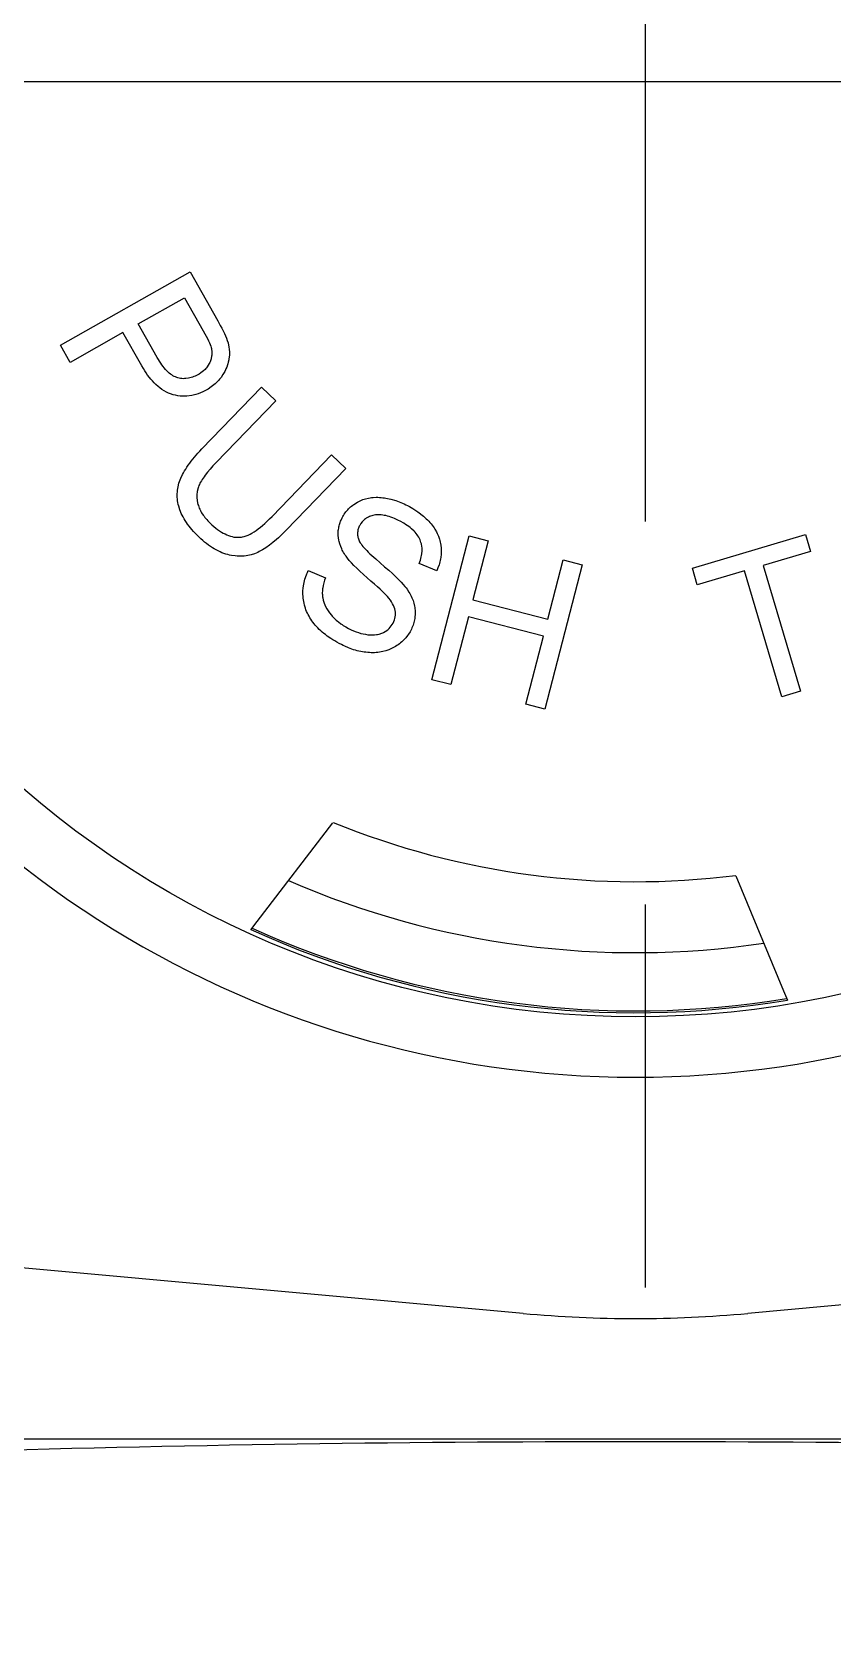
# Model space of a CAD drawing. Extents: x 55 to 320, y 62 to 485.
# Drawn here: x 74.28 to 87.55, y 77.8 to 104.55 of the extents above; entities that cross this region are included whole.
import ezdxf

# ---------------------------------------------------------------- set-up
doc = ezdxf.new("R2010")
doc.units = 0
doc.header["$MEASUREMENT"] = 0
doc.linetypes.add('CENTER', pattern=[50.8, 31.75, -6.35, 6.35, -6.35])
doc.layers.get('0').update_dxf_attribs({"linetype": 'CONTINUOUS'})
doc.layers.add('FR_QBM1_G14_40U', color=7, linetype='CONTINUOUS')

msp = doc.modelspace()

# ---------------------------------------------------------------- linework, layer by layer
at = {"linetype": 'CENTER'}
for p, q in [((84.443, 128.189), (84.443, 62.243)), ((57.652, 103.727), (111.233, 103.727))]:
    msp.add_line(p, q, dxfattribs=at)
at = {"layer": 'FR_QBM1_G14_40U', "color": 5, "linetype": 'Continuous'}
for p, q in [((74.753, 99.36), (76.899, 100.574)), ((76.899, 100.574), (77.357, 99.763)), ((76.04, 99.713), (76.807, 100.146)), ((76.807, 100.146), (77.117, 99.597)), ((77.357, 99.763), (77.398, 99.688)), ((75.786, 99.569), (74.913, 99.075)), ((76.097, 99.019), (75.786, 99.569)), ((76.352, 99.158), (76.04, 99.713)), ((77.117, 99.597), (77.143, 99.55)), ((77.143, 99.55), (77.166, 99.507)), ((77.166, 99.507), (77.187, 99.468)), ((77.398, 99.688), (77.423, 99.643)), ((77.423, 99.643), (77.445, 99.6)), ((77.445, 99.6), (77.467, 99.555)), ((77.467, 99.555), (77.486, 99.512)), ((77.486, 99.512), (77.502, 99.475)), ((74.913, 99.075), (74.753, 99.36)), ((77.187, 99.468), (77.205, 99.432)), ((77.205, 99.432), (77.219, 99.399)), ((77.219, 99.399), (77.231, 99.37)), ((77.231, 99.37), (77.241, 99.343)), ((77.241, 99.343), (77.248, 99.321)), ((77.248, 99.321), (77.251, 99.306)), ((77.251, 99.306), (77.254, 99.289)), ((77.254, 99.289), (77.258, 99.258)), ((77.258, 99.258), (77.259, 99.242)), ((77.259, 99.242), (77.259, 99.21)), ((77.502, 99.475), (77.515, 99.437)), ((77.515, 99.437), (77.528, 99.397)), ((77.528, 99.397), (77.536, 99.36)), ((77.536, 99.36), (77.541, 99.332)), ((77.541, 99.332), (77.547, 99.287)), ((77.547, 99.287), (77.549, 99.249)), ((77.549, 99.249), (77.549, 99.201)), ((76.124, 98.974), (76.097, 99.019)), ((76.148, 98.935), (76.124, 98.974)), ((76.373, 99.123), (76.352, 99.158)), ((76.392, 99.092), (76.373, 99.123)), ((76.412, 99.062), (76.392, 99.092)), ((76.431, 99.032), (76.412, 99.062)), ((76.451, 99.006), (76.431, 99.032)), ((76.471, 98.982), (76.451, 99.006)), ((76.491, 98.958), (76.471, 98.982)), ((76.511, 98.936), (76.491, 98.958)), ((77.146, 98.959), (77.121, 98.935)), ((77.157, 98.972), (77.146, 98.959)), ((77.169, 98.985), (77.157, 98.972)), ((77.179, 98.998), (77.169, 98.985)), ((77.198, 99.026), (77.179, 98.998)), ((77.215, 99.056), (77.198, 99.026)), ((77.223, 99.071), (77.215, 99.056)), ((77.229, 99.085), (77.223, 99.071)), ((77.236, 99.101), (77.229, 99.085)), ((77.241, 99.116), (77.236, 99.101)), ((77.245, 99.132), (77.241, 99.116)), ((77.25, 99.147), (77.245, 99.132)), ((77.253, 99.163), (77.25, 99.147)), ((77.255, 99.179), (77.253, 99.163)), ((77.258, 99.195), (77.255, 99.179)), ((77.259, 99.21), (77.258, 99.195)), ((77.487, 98.952), (77.473, 98.921)), ((77.493, 98.966), (77.487, 98.952)), ((77.507, 98.997), (77.493, 98.966)), ((77.519, 99.035), (77.507, 98.997)), ((77.524, 99.051), (77.519, 99.035)), ((77.531, 99.076), (77.524, 99.051)), ((77.54, 99.118), (77.531, 99.076)), ((77.541, 99.133), (77.54, 99.118)), ((77.547, 99.16), (77.541, 99.133)), ((77.549, 99.201), (77.547, 99.16)), ((76.17, 98.903), (76.148, 98.935)), ((76.194, 98.865), (76.17, 98.903)), ((76.224, 98.826), (76.194, 98.865)), ((76.247, 98.798), (76.224, 98.826)), ((76.273, 98.766), (76.247, 98.798)), ((76.301, 98.736), (76.273, 98.766)), ((76.332, 98.705), (76.301, 98.736)), ((76.369, 98.673), (76.332, 98.705)), ((76.531, 98.916), (76.511, 98.936)), ((76.552, 98.898), (76.531, 98.916)), ((76.573, 98.881), (76.552, 98.898)), ((76.593, 98.866), (76.573, 98.881)), ((76.614, 98.854), (76.593, 98.866)), ((76.634, 98.843), (76.614, 98.854)), ((76.656, 98.833), (76.634, 98.843)), ((76.676, 98.825), (76.656, 98.833)), ((76.697, 98.818), (76.676, 98.825)), ((76.719, 98.813), (76.697, 98.818)), ((76.739, 98.808), (76.719, 98.813)), ((76.762, 98.806), (76.739, 98.808)), ((76.783, 98.804), (76.762, 98.806)), ((76.805, 98.805), (76.783, 98.804)), ((76.827, 98.805), (76.805, 98.805)), ((76.871, 98.811), (76.827, 98.805)), ((76.916, 98.822), (76.871, 98.811)), ((76.938, 98.829), (76.916, 98.822)), ((76.961, 98.838), (76.938, 98.829)), ((76.985, 98.848), (76.961, 98.838)), ((77.007, 98.859), (76.985, 98.848)), ((77.047, 98.881), (77.007, 98.859)), ((77.079, 98.902), (77.047, 98.881)), ((77.121, 98.935), (77.079, 98.902)), ((77.313, 98.717), (77.249, 98.667)), ((77.358, 98.761), (77.313, 98.717)), ((77.375, 98.781), (77.358, 98.761)), ((77.387, 98.795), (77.375, 98.781)), ((77.412, 98.824), (77.387, 98.795)), ((77.443, 98.871), (77.412, 98.824)), ((77.473, 98.921), (77.443, 98.871)), ((76.396, 98.652), (76.369, 98.673)), ((76.431, 98.624), (76.396, 98.652)), ((76.471, 98.602), (76.431, 98.624)), ((76.505, 98.582), (76.471, 98.602)), ((76.543, 98.566), (76.505, 98.582)), ((76.575, 98.553), (76.543, 98.566)), ((76.618, 98.538), (76.575, 98.553)), ((76.655, 98.53), (76.618, 98.538)), ((76.693, 98.521), (76.655, 98.53)), ((76.735, 98.517), (76.693, 98.521)), ((76.775, 98.514), (76.735, 98.517)), ((76.809, 98.515), (76.775, 98.514)), ((76.846, 98.515), (76.809, 98.515)), ((76.926, 98.525), (76.846, 98.515)), ((76.996, 98.543), (76.926, 98.525)), ((77.033, 98.555), (76.996, 98.543)), ((77.069, 98.568), (77.033, 98.555)), ((77.107, 98.584), (77.069, 98.568)), ((77.094, 97.64), (78.083, 98.664)), ((77.142, 98.602), (77.107, 98.584)), ((77.198, 98.633), (77.142, 98.602)), ((77.249, 98.667), (77.198, 98.633)), ((78.319, 98.437), (77.33, 97.414)), ((78.083, 98.664), (78.319, 98.437)), ((77.06, 97.604), (77.094, 97.64)), ((76.845, 97.339), (76.868, 97.371)), ((76.868, 97.371), (76.892, 97.403)), ((76.892, 97.403), (76.915, 97.436)), ((76.915, 97.436), (76.942, 97.468)), ((76.942, 97.468), (76.969, 97.502)), ((76.969, 97.502), (76.998, 97.535)), ((76.998, 97.535), (77.029, 97.57)), ((77.029, 97.57), (77.06, 97.604)), ((77.277, 97.358), (77.229, 97.304)), ((77.33, 97.414), (77.277, 97.358)), ((78.257, 96.52), (79.244, 97.543)), ((79.244, 97.543), (79.479, 97.317)), ((76.713, 97.072), (76.733, 97.129)), ((76.733, 97.129), (76.744, 97.157)), ((76.744, 97.157), (76.772, 97.217)), ((76.772, 97.217), (76.789, 97.246)), ((76.789, 97.246), (76.806, 97.277)), ((76.806, 97.277), (76.825, 97.307)), ((76.825, 97.307), (76.845, 97.339)), ((77.073, 97.091), (77.062, 97.071)), ((77.086, 97.112), (77.073, 97.091)), ((77.099, 97.134), (77.086, 97.112)), ((77.114, 97.157), (77.099, 97.134)), ((77.13, 97.179), (77.114, 97.157)), ((77.147, 97.203), (77.13, 97.179)), ((77.186, 97.252), (77.147, 97.203)), ((77.229, 97.304), (77.186, 97.252)), ((79.479, 97.317), (78.489, 96.292)), ((76.684, 96.869), (76.685, 96.898)), ((76.685, 96.84), (76.684, 96.869)), ((76.685, 96.898), (76.687, 96.928)), ((76.688, 96.81), (76.685, 96.84)), ((76.687, 96.928), (76.689, 96.957)), ((76.691, 96.781), (76.688, 96.81)), ((76.689, 96.957), (76.698, 97.014)), ((76.698, 97.014), (76.713, 97.072)), ((77.009, 96.878), (77.008, 96.859)), ((77.008, 96.859), (77.009, 96.839)), ((77.015, 96.937), (77.009, 96.878)), ((77.009, 96.839), (77.015, 96.78)), ((77.03, 96.994), (77.015, 96.937)), ((77.037, 97.012), (77.03, 96.994)), ((77.044, 97.032), (77.037, 97.012)), ((77.053, 97.051), (77.044, 97.032)), ((77.062, 97.071), (77.053, 97.051)), ((79.763, 96.8), (79.786, 96.808)), ((79.786, 96.808), (79.808, 96.814)), ((79.808, 96.814), (79.856, 96.826)), ((79.856, 96.826), (79.881, 96.829)), ((79.881, 96.829), (79.905, 96.834)), ((79.905, 96.834), (79.931, 96.836)), ((79.931, 96.836), (79.983, 96.838)), ((79.983, 96.838), (80.009, 96.838)), ((80.009, 96.838), (80.036, 96.837)), ((80.036, 96.837), (80.063, 96.835)), ((80.063, 96.835), (80.09, 96.832)), ((80.09, 96.832), (80.119, 96.829)), ((80.119, 96.829), (80.145, 96.824)), ((80.145, 96.824), (80.2, 96.814)), ((80.2, 96.814), (80.227, 96.807)), ((80.227, 96.807), (80.31, 96.783)), ((76.696, 96.752), (76.691, 96.781)), ((76.703, 96.721), (76.696, 96.752)), ((76.71, 96.691), (76.703, 96.721)), ((76.728, 96.632), (76.71, 96.691)), ((76.74, 96.602), (76.728, 96.632)), ((76.753, 96.572), (76.74, 96.602)), ((76.767, 96.542), (76.753, 96.572)), ((76.783, 96.513), (76.767, 96.542)), ((77.015, 96.78), (77.029, 96.72)), ((77.029, 96.72), (77.035, 96.7)), ((77.035, 96.7), (77.043, 96.68)), ((77.043, 96.68), (77.05, 96.66)), ((77.05, 96.66), (77.059, 96.64)), ((77.059, 96.64), (77.068, 96.622)), ((77.068, 96.622), (77.079, 96.602)), ((77.079, 96.602), (77.09, 96.582)), ((77.09, 96.582), (77.115, 96.544)), ((77.115, 96.544), (77.129, 96.526)), ((79.431, 96.52), (79.442, 96.539)), ((79.442, 96.539), (79.454, 96.558)), ((79.454, 96.558), (79.468, 96.578)), ((79.468, 96.578), (79.481, 96.595)), ((79.481, 96.595), (79.495, 96.612)), ((79.495, 96.612), (79.511, 96.63)), ((79.511, 96.63), (79.526, 96.646)), ((79.526, 96.646), (79.542, 96.663)), ((79.542, 96.663), (79.559, 96.679)), ((79.559, 96.679), (79.576, 96.693)), ((79.576, 96.693), (79.596, 96.708)), ((79.596, 96.708), (79.614, 96.721)), ((79.614, 96.721), (79.674, 96.759)), ((79.674, 96.759), (79.696, 96.771)), ((79.696, 96.771), (79.717, 96.781)), ((79.717, 96.781), (79.763, 96.8)), ((79.949, 96.542), (79.928, 96.537)), ((79.971, 96.546), (79.949, 96.542)), ((79.994, 96.548), (79.971, 96.546)), ((80.04, 96.548), (79.994, 96.548)), ((80.066, 96.546), (80.04, 96.548)), ((80.09, 96.544), (80.066, 96.546)), ((80.116, 96.539), (80.09, 96.544)), ((80.142, 96.534), (80.116, 96.539)), ((80.31, 96.783), (80.338, 96.774)), ((80.338, 96.774), (80.365, 96.763)), ((80.365, 96.763), (80.393, 96.752)), ((80.393, 96.752), (80.448, 96.728)), ((80.448, 96.728), (80.476, 96.715)), ((80.476, 96.715), (80.503, 96.7)), ((80.503, 96.7), (80.533, 96.684)), ((80.533, 96.684), (80.562, 96.667)), ((80.562, 96.667), (80.591, 96.652)), ((80.591, 96.652), (80.672, 96.598)), ((80.672, 96.598), (80.697, 96.58)), ((80.697, 96.58), (80.746, 96.543)), ((80.746, 96.543), (80.769, 96.523)), ((76.8, 96.483), (76.783, 96.513)), ((76.819, 96.452), (76.8, 96.483)), ((76.837, 96.423), (76.819, 96.452)), ((76.858, 96.393), (76.837, 96.423)), ((76.881, 96.362), (76.858, 96.393)), ((76.905, 96.333), (76.881, 96.362)), ((76.929, 96.303), (76.905, 96.333)), ((76.956, 96.272), (76.929, 96.303)), ((76.984, 96.243), (76.956, 96.272)), ((77.129, 96.526), (77.143, 96.506)), ((77.143, 96.506), (77.158, 96.487)), ((77.158, 96.487), (77.174, 96.469)), ((77.174, 96.469), (77.191, 96.45)), ((77.191, 96.45), (77.209, 96.431)), ((77.209, 96.431), (77.228, 96.414)), ((77.228, 96.414), (77.26, 96.384)), ((77.26, 96.384), (77.291, 96.356)), ((77.291, 96.356), (77.324, 96.329)), ((77.324, 96.329), (77.355, 96.305)), ((77.355, 96.305), (77.386, 96.284)), ((77.386, 96.284), (77.417, 96.263)), ((77.959, 96.266), (77.993, 96.289)), ((77.993, 96.289), (78.029, 96.314)), ((78.029, 96.314), (78.064, 96.343)), ((78.064, 96.343), (78.101, 96.373)), ((78.101, 96.373), (78.138, 96.406)), ((78.138, 96.406), (78.177, 96.442)), ((78.177, 96.442), (78.217, 96.48)), ((78.217, 96.48), (78.257, 96.52)), ((78.489, 96.292), (78.458, 96.26)), ((79.354, 96.267), (79.355, 96.286)), ((79.355, 96.286), (79.358, 96.306)), ((79.358, 96.306), (79.361, 96.325)), ((79.361, 96.325), (79.364, 96.346)), ((79.364, 96.346), (79.368, 96.365)), ((79.368, 96.365), (79.374, 96.385)), ((79.374, 96.385), (79.38, 96.403)), ((79.38, 96.403), (79.386, 96.423)), ((79.386, 96.423), (79.393, 96.442)), ((79.393, 96.442), (79.401, 96.461)), ((79.401, 96.461), (79.419, 96.499)), ((79.419, 96.499), (79.431, 96.52)), ((79.677, 96.284), (79.676, 96.269)), ((79.68, 96.299), (79.677, 96.284)), ((79.684, 96.314), (79.68, 96.299)), ((79.689, 96.328), (79.684, 96.314)), ((79.695, 96.342), (79.689, 96.328)), ((79.701, 96.358), (79.695, 96.342)), ((79.709, 96.373), (79.701, 96.358)), ((79.728, 96.405), (79.709, 96.373)), ((79.75, 96.434), (79.728, 96.405)), ((79.776, 96.46), (79.75, 96.434)), ((79.79, 96.472), (79.776, 96.46)), ((79.804, 96.482), (79.79, 96.472)), ((79.819, 96.493), (79.804, 96.482)), ((79.837, 96.502), (79.819, 96.493)), ((79.853, 96.51), (79.837, 96.502)), ((79.87, 96.518), (79.853, 96.51)), ((79.889, 96.526), (79.87, 96.518)), ((79.908, 96.531), (79.889, 96.526)), ((79.928, 96.537), (79.908, 96.531)), ((80.17, 96.526), (80.142, 96.534)), ((80.198, 96.518), (80.17, 96.526)), ((80.227, 96.508), (80.198, 96.518)), ((80.256, 96.498), (80.227, 96.508)), ((80.287, 96.485), (80.256, 96.498)), ((80.318, 96.471), (80.287, 96.485)), ((80.35, 96.456), (80.318, 96.471)), ((80.382, 96.44), (80.35, 96.456)), ((80.443, 96.407), (80.382, 96.44)), ((80.471, 96.389), (80.443, 96.407)), ((80.498, 96.371), (80.471, 96.389)), ((80.522, 96.353), (80.498, 96.371)), ((80.546, 96.335), (80.522, 96.353)), ((80.569, 96.316), (80.546, 96.335)), ((80.61, 96.278), (80.569, 96.316)), ((80.628, 96.259), (80.61, 96.278)), ((80.769, 96.523), (80.791, 96.504)), ((80.791, 96.504), (80.812, 96.484)), ((80.812, 96.484), (80.833, 96.463)), ((80.833, 96.463), (80.854, 96.443)), ((80.854, 96.443), (80.873, 96.421)), ((80.873, 96.421), (80.891, 96.4)), ((80.891, 96.4), (80.926, 96.355)), ((80.926, 96.355), (80.941, 96.333)), ((80.941, 96.333), (80.956, 96.309)), ((80.956, 96.309), (80.983, 96.264)), ((77.013, 96.213), (76.984, 96.243)), ((77.044, 96.183), (77.013, 96.213)), ((77.076, 96.152), (77.044, 96.183)), ((77.108, 96.123), (77.076, 96.152)), ((77.139, 96.096), (77.108, 96.123)), ((77.171, 96.071), (77.139, 96.096)), ((77.204, 96.046), (77.171, 96.071)), ((77.235, 96.023), (77.204, 96.046)), ((77.267, 96.002), (77.235, 96.023)), ((77.417, 96.263), (77.448, 96.245)), ((77.448, 96.245), (77.478, 96.23)), ((77.478, 96.23), (77.508, 96.216)), ((77.508, 96.216), (77.537, 96.203)), ((77.537, 96.203), (77.567, 96.193)), ((77.567, 96.193), (77.596, 96.186)), ((77.596, 96.186), (77.625, 96.18)), ((77.625, 96.18), (77.653, 96.177)), ((77.653, 96.177), (77.682, 96.175)), ((77.682, 96.175), (77.71, 96.175)), ((77.71, 96.175), (77.725, 96.176)), ((77.725, 96.176), (77.739, 96.177)), ((77.739, 96.177), (77.753, 96.18)), ((77.753, 96.18), (77.767, 96.182)), ((77.767, 96.182), (77.797, 96.19)), ((77.797, 96.19), (77.828, 96.2)), ((77.828, 96.2), (77.859, 96.213)), ((77.859, 96.213), (77.892, 96.228)), ((77.892, 96.228), (77.924, 96.246)), ((77.924, 96.246), (77.959, 96.266)), ((78.213, 96.045), (78.156, 96.003)), ((78.272, 96.09), (78.213, 96.045)), ((78.332, 96.14), (78.272, 96.09)), ((78.363, 96.169), (78.332, 96.14)), ((78.395, 96.197), (78.363, 96.169)), ((78.426, 96.228), (78.395, 96.197)), ((78.458, 96.26), (78.426, 96.228)), ((79.353, 96.246), (79.354, 96.267)), ((79.353, 96.227), (79.353, 96.246)), ((79.353, 96.207), (79.353, 96.227)), ((79.357, 96.167), (79.353, 96.207)), ((79.363, 96.125), (79.357, 96.167)), ((79.368, 96.105), (79.363, 96.125)), ((79.379, 96.065), (79.368, 96.105)), ((79.394, 96.024), (79.379, 96.065)), ((79.411, 95.984), (79.394, 96.024)), ((79.674, 96.254), (79.673, 96.239)), ((79.673, 96.239), (79.675, 96.21)), ((79.676, 96.269), (79.674, 96.254)), ((79.675, 96.21), (79.676, 96.194)), ((79.676, 96.194), (79.679, 96.18)), ((79.679, 96.18), (79.683, 96.165)), ((79.683, 96.165), (79.699, 96.118)), ((79.699, 96.118), (79.707, 96.102)), ((79.707, 96.102), (79.719, 96.085)), ((79.719, 96.085), (79.731, 96.066)), ((79.731, 96.066), (79.747, 96.045)), ((79.747, 96.045), (79.763, 96.025)), ((79.763, 96.025), (79.783, 96.002)), ((80.645, 96.239), (80.628, 96.259)), ((80.66, 96.218), (80.645, 96.239)), ((80.674, 96.197), (80.66, 96.218)), ((80.687, 96.177), (80.674, 96.197)), ((80.698, 96.157), (80.687, 96.177)), ((80.709, 96.134), (80.698, 96.157)), ((80.724, 96.091), (80.709, 96.134)), ((80.731, 96.068), (80.724, 96.091)), ((80.739, 96.022), (80.731, 96.068)), ((80.742, 95.998), (80.739, 96.022)), ((80.906, 93.814), (81.523, 96.201)), ((80.983, 96.264), (80.994, 96.24)), ((80.994, 96.24), (81.005, 96.216)), ((81.005, 96.216), (81.015, 96.192)), ((81.015, 96.192), (81.032, 96.145)), ((81.032, 96.145), (81.039, 96.12)), ((81.039, 96.12), (81.045, 96.095)), ((81.045, 96.095), (81.05, 96.071)), ((81.05, 96.071), (81.055, 96.045)), ((81.055, 96.045), (81.059, 95.995)), ((81.523, 96.201), (81.839, 96.119)), ((81.839, 96.119), (81.586, 95.14)), ((85.223, 95.665), (87.097, 96.22)), ((87.097, 96.22), (87.18, 95.941)), ((77.299, 95.983), (77.267, 96.002)), ((77.331, 95.965), (77.299, 95.983)), ((77.395, 95.933), (77.331, 95.965)), ((77.427, 95.92), (77.395, 95.933)), ((77.458, 95.908), (77.427, 95.92)), ((77.489, 95.897), (77.458, 95.908)), ((77.522, 95.889), (77.489, 95.897)), ((77.554, 95.881), (77.522, 95.889)), ((77.585, 95.874), (77.554, 95.881)), ((77.647, 95.866), (77.585, 95.874)), ((77.678, 95.863), (77.647, 95.866)), ((77.708, 95.862), (77.678, 95.863)), ((77.737, 95.862), (77.708, 95.862)), ((77.767, 95.862), (77.737, 95.862)), ((77.797, 95.865), (77.767, 95.862)), ((77.826, 95.868), (77.797, 95.865)), ((77.854, 95.873), (77.826, 95.868)), ((77.882, 95.879), (77.854, 95.873)), ((77.91, 95.886), (77.882, 95.879)), ((77.966, 95.903), (77.91, 95.886)), ((77.992, 95.914), (77.966, 95.903)), ((78.019, 95.926), (77.992, 95.914)), ((78.045, 95.938), (78.019, 95.926)), ((78.101, 95.969), (78.045, 95.938)), ((78.128, 95.985), (78.101, 95.969)), ((78.156, 96.003), (78.128, 95.985)), ((79.421, 95.963), (79.411, 95.984)), ((79.432, 95.943), (79.421, 95.963)), ((79.443, 95.923), (79.432, 95.943)), ((79.456, 95.902), (79.443, 95.923)), ((79.469, 95.881), (79.456, 95.902)), ((79.483, 95.861), (79.469, 95.881)), ((79.507, 95.828), (79.483, 95.861)), ((79.537, 95.792), (79.507, 95.828)), ((79.572, 95.751), (79.537, 95.792)), ((79.613, 95.708), (79.572, 95.751)), ((79.783, 96.002), (79.803, 95.979)), ((79.803, 95.979), (79.827, 95.955)), ((79.827, 95.955), (79.852, 95.929)), ((79.852, 95.929), (79.879, 95.902)), ((79.879, 95.902), (79.909, 95.874)), ((79.909, 95.874), (79.974, 95.816)), ((79.974, 95.816), (80.048, 95.751)), ((80.048, 95.751), (80.122, 95.687)), ((80.697, 95.743), (80.707, 95.77)), ((80.985, 95.62), (80.697, 95.743)), ((80.707, 95.77), (80.715, 95.796)), ((80.715, 95.796), (80.723, 95.824)), ((80.723, 95.824), (80.729, 95.849)), ((80.729, 95.849), (80.735, 95.876)), ((80.735, 95.876), (80.738, 95.9)), ((80.738, 95.9), (80.742, 95.951)), ((80.742, 95.974), (80.742, 95.998)), ((80.742, 95.951), (80.742, 95.974)), ((81.032, 95.743), (81.024, 95.718)), ((81.038, 95.767), (81.032, 95.743)), ((81.044, 95.793), (81.038, 95.767)), ((81.049, 95.818), (81.044, 95.793)), ((81.053, 95.842), (81.049, 95.818)), ((81.059, 95.894), (81.053, 95.842)), ((81.059, 95.995), (81.061, 95.943)), ((81.061, 95.943), (81.059, 95.894)), ((82.827, 94.818), (83.08, 95.799)), ((83.08, 95.799), (83.396, 95.717)), ((87.18, 95.941), (86.398, 95.709)), ((78.795, 95.454), (78.802, 95.482)), ((78.802, 95.482), (78.811, 95.51)), ((78.811, 95.51), (78.832, 95.567)), ((78.832, 95.567), (78.844, 95.594)), ((78.844, 95.594), (78.857, 95.624)), ((78.857, 95.624), (79.143, 95.505)), ((79.143, 95.505), (79.128, 95.462)), ((79.66, 95.662), (79.613, 95.708)), ((79.712, 95.613), (79.66, 95.662)), ((79.77, 95.56), (79.712, 95.613)), ((79.833, 95.504), (79.77, 95.56)), ((79.896, 95.45), (79.833, 95.504)), ((80.122, 95.687), (80.191, 95.628)), ((80.191, 95.628), (80.251, 95.573)), ((80.251, 95.573), (80.307, 95.522)), ((80.307, 95.522), (80.355, 95.475)), ((80.355, 95.475), (80.396, 95.432)), ((81.006, 95.668), (80.985, 95.62)), ((81.024, 95.718), (81.006, 95.668)), ((83.396, 95.717), (82.778, 93.329)), ((85.305, 95.386), (85.223, 95.665)), ((86.085, 95.617), (85.305, 95.386)), ((86.703, 93.532), (86.085, 95.617)), ((86.398, 95.709), (87.016, 93.624)), ((78.768, 95.254), (78.769, 95.283)), ((78.769, 95.225), (78.768, 95.254)), ((78.769, 95.283), (78.773, 95.34)), ((78.771, 95.197), (78.769, 95.225)), ((78.773, 95.34), (78.783, 95.398)), ((78.783, 95.398), (78.788, 95.426)), ((78.788, 95.426), (78.795, 95.454)), ((79.091, 95.28), (79.089, 95.262)), ((79.089, 95.262), (79.089, 95.242)), ((79.089, 95.242), (79.09, 95.225)), ((79.09, 95.225), (79.091, 95.206)), ((79.092, 95.3), (79.091, 95.28)), ((79.091, 95.206), (79.093, 95.189)), ((79.095, 95.32), (79.092, 95.3)), ((79.098, 95.338), (79.095, 95.32)), ((79.106, 95.378), (79.098, 95.338)), ((79.115, 95.42), (79.106, 95.378)), ((79.128, 95.462), (79.115, 95.42)), ((79.954, 95.399), (79.896, 95.45)), ((80.004, 95.354), (79.954, 95.399)), ((80.049, 95.313), (80.004, 95.354)), ((80.088, 95.276), (80.049, 95.313)), ((80.12, 95.245), (80.088, 95.276)), ((80.146, 95.218), (80.12, 95.245)), ((80.168, 95.196), (80.146, 95.218)), ((80.396, 95.432), (80.431, 95.394)), ((80.431, 95.394), (80.46, 95.36)), ((80.46, 95.36), (80.478, 95.336)), ((80.478, 95.336), (80.494, 95.313)), ((80.494, 95.313), (80.524, 95.267)), ((80.524, 95.267), (80.538, 95.243)), ((80.538, 95.243), (80.562, 95.197)), ((78.773, 95.167), (78.771, 95.197)), ((78.776, 95.138), (78.773, 95.167)), ((78.781, 95.11), (78.776, 95.138)), ((78.787, 95.081), (78.781, 95.11)), ((78.793, 95.053), (78.787, 95.081)), ((78.81, 94.998), (78.793, 95.053)), ((78.819, 94.972), (78.81, 94.998)), ((78.83, 94.945), (78.819, 94.972)), ((78.842, 94.918), (78.83, 94.945)), ((79.093, 95.189), (79.096, 95.171)), ((79.096, 95.171), (79.103, 95.135)), ((79.103, 95.135), (79.108, 95.118)), ((79.108, 95.118), (79.113, 95.099)), ((79.113, 95.099), (79.119, 95.082)), ((79.119, 95.082), (79.142, 95.029)), ((79.142, 95.029), (79.163, 94.992)), ((79.163, 94.992), (79.173, 94.975)), ((79.173, 94.975), (79.185, 94.958)), ((79.185, 94.958), (79.198, 94.939)), ((79.198, 94.939), (79.211, 94.922)), ((80.194, 95.165), (80.168, 95.196)), ((80.217, 95.135), (80.194, 95.165)), ((80.237, 95.105), (80.217, 95.135)), ((80.254, 95.075), (80.237, 95.105)), ((80.27, 95.047), (80.254, 95.075)), ((80.281, 95.019), (80.27, 95.047)), ((80.291, 94.991), (80.281, 95.019)), ((80.297, 94.963), (80.291, 94.991)), ((80.3, 94.937), (80.297, 94.963)), ((80.302, 94.91), (80.3, 94.937)), ((80.562, 95.197), (80.573, 95.173)), ((80.573, 95.173), (80.583, 95.151)), ((80.583, 95.151), (80.593, 95.127)), ((80.593, 95.127), (80.601, 95.104)), ((80.601, 95.104), (80.607, 95.082)), ((80.607, 95.082), (80.618, 95.036)), ((80.618, 95.036), (80.622, 95.013)), ((80.622, 95.013), (80.625, 94.989)), ((80.625, 94.989), (80.627, 94.967)), ((80.627, 94.967), (80.629, 94.944)), ((80.629, 94.944), (80.629, 94.921)), ((81.586, 95.14), (82.827, 94.818)), ((78.854, 94.893), (78.842, 94.918)), ((78.869, 94.866), (78.854, 94.893)), ((78.883, 94.841), (78.869, 94.866)), ((78.899, 94.816), (78.883, 94.841)), ((78.916, 94.791), (78.899, 94.816)), ((78.934, 94.768), (78.916, 94.791)), ((78.952, 94.743), (78.934, 94.768)), ((78.973, 94.719), (78.952, 94.743)), ((78.993, 94.696), (78.973, 94.719)), ((79.015, 94.672), (78.993, 94.696)), ((79.04, 94.649), (79.015, 94.672)), ((79.211, 94.922), (79.24, 94.886)), ((79.24, 94.886), (79.254, 94.869)), ((79.254, 94.869), (79.27, 94.851)), ((79.27, 94.851), (79.303, 94.819)), ((79.303, 94.819), (79.322, 94.803)), ((79.322, 94.803), (79.339, 94.787)), ((79.339, 94.787), (79.358, 94.773)), ((79.358, 94.773), (79.396, 94.743)), ((79.396, 94.743), (79.417, 94.73)), ((79.417, 94.73), (79.437, 94.715)), ((79.437, 94.715), (79.481, 94.689)), ((79.481, 94.689), (79.526, 94.665)), ((80.196, 94.664), (80.215, 94.683)), ((80.215, 94.683), (80.233, 94.706)), ((80.233, 94.706), (80.249, 94.728)), ((80.249, 94.728), (80.263, 94.753)), ((80.263, 94.753), (80.276, 94.778)), ((80.276, 94.778), (80.286, 94.805)), ((80.286, 94.805), (80.293, 94.831)), ((80.293, 94.831), (80.299, 94.857)), ((80.299, 94.857), (80.302, 94.883)), ((80.302, 94.883), (80.302, 94.91)), ((80.576, 94.676), (80.566, 94.654)), ((80.593, 94.72), (80.576, 94.676)), ((80.601, 94.742), (80.593, 94.72)), ((80.608, 94.765), (80.601, 94.742)), ((80.613, 94.787), (80.608, 94.765)), ((80.622, 94.831), (80.613, 94.787)), ((80.625, 94.854), (80.622, 94.831)), ((80.628, 94.899), (80.625, 94.854)), ((80.629, 94.921), (80.628, 94.899)), ((81.513, 94.857), (81.222, 93.733)), ((82.754, 94.536), (81.513, 94.857)), ((79.063, 94.626), (79.04, 94.649)), ((79.088, 94.605), (79.063, 94.626)), ((79.115, 94.583), (79.088, 94.605)), ((79.143, 94.562), (79.115, 94.583)), ((79.172, 94.539), (79.143, 94.562)), ((79.233, 94.498), (79.172, 94.539)), ((79.265, 94.476), (79.233, 94.498)), ((79.298, 94.457), (79.265, 94.476)), ((79.333, 94.436), (79.298, 94.457)), ((79.368, 94.417), (79.333, 94.436)), ((79.405, 94.397), (79.368, 94.417)), ((79.526, 94.665), (79.568, 94.644)), ((79.568, 94.644), (79.609, 94.625)), ((79.609, 94.625), (79.648, 94.609)), ((79.648, 94.609), (79.689, 94.595)), ((79.689, 94.595), (79.729, 94.583)), ((79.729, 94.583), (79.768, 94.574)), ((79.768, 94.574), (79.806, 94.567)), ((79.806, 94.567), (79.844, 94.561)), ((79.844, 94.561), (79.882, 94.558)), ((79.882, 94.558), (79.918, 94.557)), ((79.918, 94.557), (79.952, 94.558)), ((79.952, 94.558), (79.985, 94.562)), ((79.985, 94.562), (80.002, 94.565)), ((80.002, 94.565), (80.033, 94.571)), ((80.033, 94.571), (80.076, 94.586)), ((80.076, 94.586), (80.09, 94.592)), ((80.09, 94.592), (80.103, 94.598)), ((80.103, 94.598), (80.13, 94.612)), ((80.13, 94.612), (80.176, 94.644)), ((80.176, 94.644), (80.196, 94.664)), ((80.368, 94.411), (80.348, 94.395)), ((80.387, 94.426), (80.368, 94.411)), ((80.406, 94.442), (80.387, 94.426)), ((80.424, 94.458), (80.406, 94.442)), ((80.441, 94.475), (80.424, 94.458)), ((80.458, 94.493), (80.441, 94.475)), ((80.473, 94.511), (80.458, 94.493)), ((80.504, 94.549), (80.473, 94.511)), ((80.517, 94.569), (80.504, 94.549)), ((80.543, 94.611), (80.517, 94.569)), ((80.566, 94.654), (80.543, 94.611)), ((82.463, 93.411), (82.754, 94.536)), ((79.433, 94.383), (79.405, 94.397)), ((79.463, 94.369), (79.433, 94.383)), ((79.521, 94.343), (79.463, 94.369)), ((79.551, 94.332), (79.521, 94.343)), ((79.58, 94.321), (79.551, 94.332)), ((79.609, 94.311), (79.58, 94.321)), ((79.638, 94.304), (79.609, 94.311)), ((79.668, 94.295), (79.638, 94.304)), ((79.697, 94.288), (79.668, 94.295)), ((79.726, 94.282), (79.697, 94.288)), ((79.784, 94.272), (79.726, 94.282)), ((79.813, 94.269), (79.784, 94.272)), ((79.843, 94.265), (79.813, 94.269)), ((79.872, 94.264), (79.843, 94.265)), ((79.9, 94.262), (79.872, 94.264)), ((79.928, 94.263), (79.9, 94.262)), ((79.956, 94.263), (79.928, 94.263)), ((79.984, 94.265), (79.956, 94.263)), ((80.011, 94.268), (79.984, 94.265)), ((80.038, 94.27), (80.011, 94.268)), ((80.063, 94.275), (80.038, 94.27)), ((80.09, 94.281), (80.063, 94.275)), ((80.14, 94.293), (80.09, 94.281)), ((80.19, 94.311), (80.14, 94.293)), ((80.214, 94.32), (80.19, 94.311)), ((80.237, 94.331), (80.214, 94.32)), ((80.26, 94.342), (80.237, 94.331)), ((80.283, 94.354), (80.26, 94.342)), ((80.305, 94.368), (80.283, 94.354)), ((80.327, 94.381), (80.305, 94.368)), ((80.348, 94.395), (80.327, 94.381)), ((81.222, 93.733), (80.906, 93.814)), ((87.016, 93.624), (86.703, 93.532)), ((82.778, 93.329), (82.463, 93.411)), ((78.009, 89.807), (79.265, 91.444)), ((85.943, 90.565), (86.732, 88.659)), ((77.906, 89.672), (78.009, 89.807)), ((86.732, 88.659), (86.797, 88.502)), ((82.418, 83.312), (73.984, 84.081)), ((94.574, 84.081), (86.14, 83.312)), ((106.279, 81.227), (62.279, 81.227))]:
    msp.add_line(p, q, dxfattribs=at)
msp.add_circle((84.279, 103.727), 15.5, dxfattribs=at)
for centre, radius, start, end in [((84.279, 103.727), 16.5, 204.62, 335.38), ((84.279, 103.727), 13.26, 247.7965, 277.2035), ((84.279, 103.727), 14.436, 246.5309, 278.4691), ((84.279, 103.727), 15.432, 245.6085, 279.3915), ((84.279, 103.727), 15.401, 245.636, 279.364), ((84.279, 103.727), 20.5, 264.7905, 275.2095), ((84.279, -298.454), 379.639, 88.19516, 91.80486)]:
    msp.add_arc(centre, radius, start, end, dxfattribs=at)

doc.saveas('drawing.dxf')
